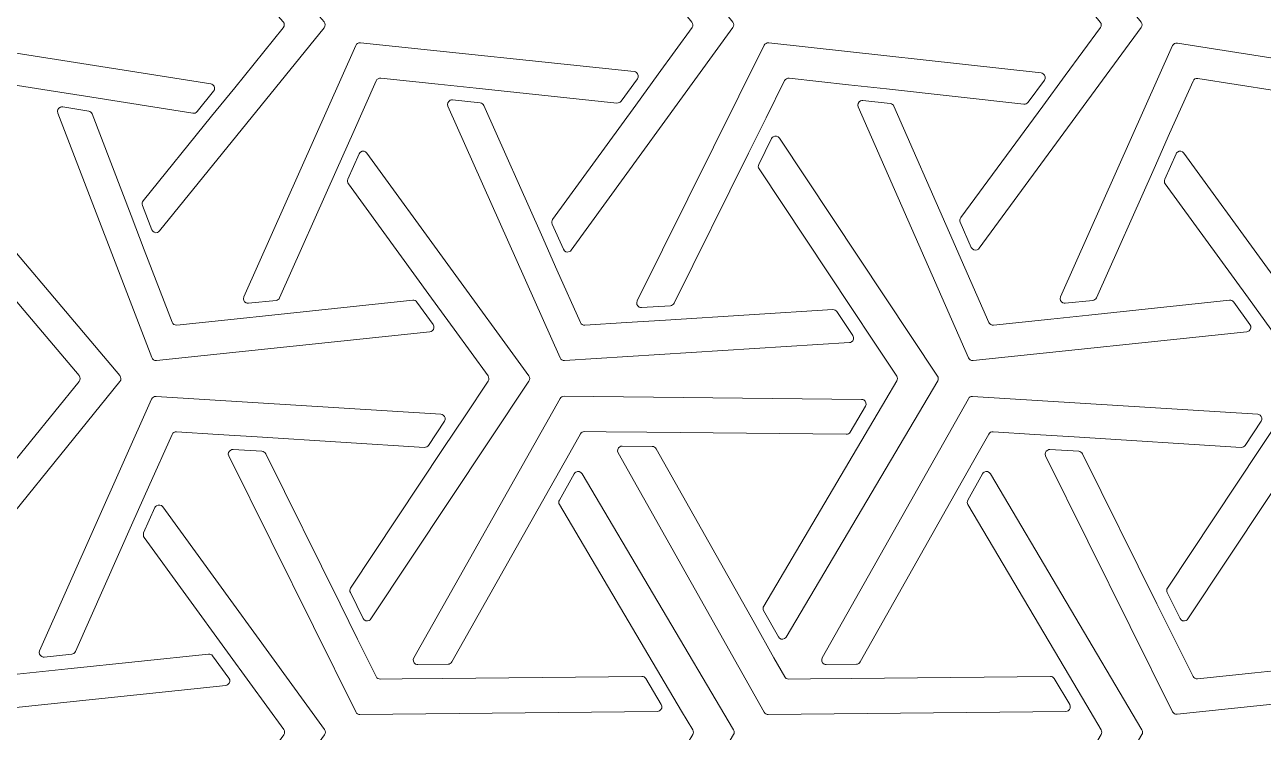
# Model space of a CAD drawing. Header units: millimetres. Extents: x 0.8 to 39, y 0.8 to 33.9.
# Drawn here: x 11.34 to 25.85, y 17.33 to 25.62 of the extents above; entities that cross this region are included whole.
import ezdxf

# ---------------------------------------------------------------- set-up
doc = ezdxf.new("R2010")
doc.units = ezdxf.units.MM
doc.header["$MEASUREMENT"] = 0
doc.layers.add('Layer 1', color=7, linetype='Continuous', lineweight=0)

# ---------------------------------------------------------------- blocks, each defined once
blk = doc.blocks.new('Block_0')
at = {"layer": 'Layer 1', "color": 1, "lineweight": 0, "true_color": 0xff0000}
for points, knots in [([(5.548, 9.05), (5.548, 9.05), (7.94, 4.907), (7.94, 4.907), (7.94, 4.907), (10.331, 0.765), (10.331, 0.765), (10.331, 0.765), (15.114, 0.765), (15.114, 0.765), (15.114, 0.765), (19.897, 0.765), (19.897, 0.765), (19.897, 0.765), (24.68, 0.765), (24.68, 0.765), (24.68, 0.765), (29.463, 0.765), (29.463, 0.765), (29.463, 0.765), (31.855, 4.907), (31.855, 4.907), (31.855, 4.907), (34.246, 9.05), (34.246, 9.05), (34.246, 9.05), (36.638, 13.192), (36.638, 13.192), (36.638, 13.192), (39.029, 17.334), (39.029, 17.334), (39.029, 17.334), (36.638, 21.476), (36.638, 21.476), (36.638, 21.476), (34.246, 25.619), (34.246, 25.619), (34.246, 25.619), (31.855, 29.761), (31.855, 29.761), (31.855, 29.761), (29.463, 33.903), (29.463, 33.903), (29.463, 33.903), (24.68, 33.903), (24.68, 33.903), (24.68, 33.903), (19.897, 33.903), (19.897, 33.903), (19.897, 33.903), (15.114, 33.903), (15.114, 33.903), (15.114, 33.903), (10.331, 33.903), (10.331, 33.903), (10.331, 33.903), (7.94, 29.761), (7.94, 29.761), (7.94, 29.761), (5.548, 25.619), (5.548, 25.619), (5.548, 25.619), (3.157, 21.476), (3.157, 21.476), (3.157, 21.476), (0.765, 17.334), (0.765, 17.334), (0.765, 17.334), (3.157, 13.192), (3.157, 13.192), (3.157, 13.192), (5.548, 9.05), (5.548, 9.05)], [0, 0, 0, 0, 1, 1, 1, 2, 2, 2, 3, 3, 3, 4, 4, 4, 5, 5, 5, 6, 6, 6, 7, 7, 7, 8, 8, 8, 9, 9, 9, 10, 10, 10, 11, 11, 11, 12, 12, 12, 13, 13, 13, 14, 14, 14, 15, 15, 15, 16, 16, 16, 17, 17, 17, 18, 18, 18, 19, 19, 19, 20, 20, 20, 21, 21, 21, 22, 22, 22, 23, 23, 23, 24, 24, 24, 24]), ([(19.633, 25.65), (19.633, 25.65), (17.703, 28.034), (17.703, 28.034), (17.684, 28.056), (17.651, 28.06), (17.628, 28.041), (17.621, 28.035), (17.615, 28.028), (17.612, 28.019), (17.612, 28.019), (17.502, 27.733), (17.502, 27.733), (17.495, 27.715), (17.498, 27.695), (17.51, 27.68), (17.51, 27.68), (18.313, 26.69), (18.313, 26.69), (18.313, 26.69), (18.313, 26.69), (18.313, 26.69), (18.313, 26.69), (18.583, 26.356), (18.583, 26.356), (18.583, 26.356), (18.583, 26.356), (18.583, 26.356), (18.583, 26.356), (19.154, 25.65), (19.154, 25.65), (19.169, 25.631), (19.17, 25.605), (19.156, 25.586), (19.156, 25.586), (18.76, 25.041), (18.76, 25.041), (18.76, 25.041), (18.76, 25.041), (18.76, 25.041), (18.76, 25.041), (18.497, 24.679), (18.497, 24.679), (18.497, 24.679), (18.497, 24.679), (18.497, 24.679), (18.497, 24.679), (17.523, 23.338), (17.523, 23.338), (17.512, 23.322), (17.51, 23.302), (17.517, 23.285), (17.517, 23.285), (17.649, 22.989), (17.649, 22.989), (17.661, 22.962), (17.692, 22.95), (17.719, 22.962), (17.728, 22.965), (17.735, 22.971), (17.74, 22.979), (17.74, 22.979), (19.634, 25.586), (19.634, 25.586), (19.648, 25.605), (19.648, 25.631), (19.633, 25.65)], [0, 0, 0, 0, 1, 1, 1, 2, 2, 2, 3, 3, 3, 4, 4, 4, 5, 5, 5, 6, 6, 6, 7, 7, 7, 8, 8, 8, 9, 9, 9, 10, 10, 10, 11, 11, 11, 12, 12, 12, 13, 13, 13, 14, 14, 14, 15, 15, 15, 16, 16, 16, 17, 17, 17, 18, 18, 18, 19, 19, 19, 20, 20, 20, 21, 21, 21, 22, 22, 22, 22]), ([(24.415, 25.65), (24.415, 25.65), (22.486, 28.034), (22.486, 28.034), (22.467, 28.056), (22.434, 28.06), (22.411, 28.041), (22.404, 28.035), (22.398, 28.028), (22.395, 28.019), (22.395, 28.019), (22.285, 27.733), (22.285, 27.733), (22.278, 27.715), (22.281, 27.695), (22.293, 27.68), (22.293, 27.68), (23.096, 26.69), (23.096, 26.69), (23.096, 26.69), (23.096, 26.69), (23.096, 26.69), (23.096, 26.69), (23.366, 26.356), (23.366, 26.356), (23.366, 26.356), (23.366, 26.356), (23.366, 26.356), (23.366, 26.356), (23.937, 25.65), (23.937, 25.65), (23.952, 25.632), (23.953, 25.605), (23.939, 25.586), (23.939, 25.586), (23.526, 25.024), (23.526, 25.024), (23.526, 25.024), (23.526, 25.024), (23.526, 25.024), (23.526, 25.024), (23.263, 24.665), (23.263, 24.665), (23.263, 24.665), (23.263, 24.665), (23.263, 24.665), (23.263, 24.665), (22.303, 23.36), (22.303, 23.36), (22.292, 23.344), (22.29, 23.324), (22.298, 23.307), (22.298, 23.307), (22.427, 23.011), (22.427, 23.011), (22.439, 22.984), (22.47, 22.972), (22.497, 22.984), (22.506, 22.988), (22.513, 22.994), (22.519, 23.001), (22.519, 23.001), (24.417, 25.586), (24.417, 25.586), (24.431, 25.605), (24.431, 25.632), (24.415, 25.65)], [0, 0, 0, 0, 1, 1, 1, 2, 2, 2, 3, 3, 3, 4, 4, 4, 5, 5, 5, 6, 6, 6, 7, 7, 7, 8, 8, 8, 9, 9, 9, 10, 10, 10, 11, 11, 11, 12, 12, 12, 13, 13, 13, 14, 14, 14, 15, 15, 15, 16, 16, 16, 17, 17, 17, 18, 18, 18, 19, 19, 19, 20, 20, 20, 21, 21, 21, 22, 22, 22, 22]), ([(14.846, 25.652), (14.846, 25.652), (12.907, 27.874), (12.907, 27.874), (12.888, 27.896), (12.855, 27.899), (12.833, 27.879), (12.826, 27.873), (12.82, 27.865), (12.817, 27.857), (12.817, 27.857), (12.722, 27.578), (12.722, 27.578), (12.716, 27.561), (12.72, 27.541), (12.732, 27.527), (12.732, 27.527), (13.392, 26.77), (13.392, 26.77), (13.392, 26.77), (13.666, 26.456), (13.666, 26.456), (13.666, 26.456), (13.666, 26.456), (13.666, 26.456), (13.666, 26.456), (14.368, 25.652), (14.368, 25.652), (14.385, 25.633), (14.385, 25.604), (14.369, 25.584), (14.369, 25.584), (13.8, 24.881), (13.8, 24.881), (13.8, 24.881), (13.53, 24.547), (13.53, 24.547), (13.53, 24.547), (12.727, 23.557), (12.727, 23.557), (12.715, 23.542), (12.712, 23.522), (12.719, 23.504), (12.719, 23.504), (12.829, 23.218), (12.829, 23.218), (12.839, 23.191), (12.87, 23.177), (12.897, 23.187), (12.906, 23.191), (12.914, 23.196), (12.92, 23.204), (12.92, 23.204), (14.847, 25.584), (14.847, 25.584), (14.863, 25.604), (14.863, 25.633), (14.846, 25.652)], [0, 0, 0, 0, 1, 1, 1, 2, 2, 2, 3, 3, 3, 4, 4, 4, 5, 5, 5, 6, 6, 6, 7, 7, 7, 8, 8, 8, 9, 9, 9, 10, 10, 10, 11, 11, 11, 12, 12, 12, 13, 13, 13, 14, 14, 14, 15, 15, 15, 16, 16, 16, 17, 17, 17, 18, 18, 18, 19, 19, 19, 19]), ([(10.436, 25.37), (10.436, 25.37), (9.42, 22.548), (9.42, 22.548), (9.41, 22.521), (9.424, 22.491), (9.452, 22.481), (9.461, 22.478), (9.47, 22.477), (9.479, 22.478), (9.479, 22.478), (9.774, 22.531), (9.774, 22.531), (9.793, 22.535), (9.808, 22.548), (9.815, 22.566), (9.815, 22.566), (10.194, 23.62), (10.194, 23.62), (10.194, 23.62), (10.337, 24.017), (10.337, 24.017), (10.337, 24.017), (10.337, 24.017), (10.337, 24.017), (10.337, 24.017), (10.675, 24.956), (10.675, 24.956), (10.684, 24.98), (10.708, 24.994), (10.733, 24.99), (10.733, 24.99), (11.627, 24.849), (11.627, 24.849), (11.627, 24.849), (11.627, 24.849), (11.627, 24.849), (11.627, 24.849), (12.051, 24.782), (12.051, 24.782), (12.051, 24.782), (12.051, 24.782), (12.051, 24.782), (12.051, 24.782), (13.31, 24.582), (13.31, 24.582), (13.329, 24.579), (13.348, 24.586), (13.36, 24.601), (13.36, 24.601), (13.553, 24.84), (13.553, 24.84), (13.571, 24.862), (13.568, 24.896), (13.545, 24.914), (13.538, 24.92), (13.529, 24.924), (13.52, 24.925), (13.52, 24.925), (10.494, 25.405), (10.494, 25.405), (10.469, 25.409), (10.445, 25.394), (10.436, 25.37)], [0, 0, 0, 0, 1, 1, 1, 2, 2, 2, 3, 3, 3, 4, 4, 4, 5, 5, 5, 6, 6, 6, 7, 7, 7, 8, 8, 8, 9, 9, 9, 10, 10, 10, 11, 11, 11, 12, 12, 12, 13, 13, 13, 14, 14, 14, 15, 15, 15, 16, 16, 16, 17, 17, 17, 18, 18, 18, 19, 19, 19, 20, 20, 20, 21, 21, 21, 21]), ([(15.218, 25.376), (15.218, 25.376), (13.907, 22.431), (13.907, 22.431), (13.895, 22.404), (13.907, 22.373), (13.934, 22.361), (13.942, 22.357), (13.951, 22.356), (13.961, 22.357), (13.961, 22.357), (14.284, 22.391), (14.284, 22.391), (14.302, 22.393), (14.319, 22.404), (14.326, 22.422), (14.326, 22.422), (15.001, 23.937), (15.001, 23.937), (15.001, 23.937), (15.001, 23.937), (15.001, 23.937), (15.001, 23.937), (15.183, 24.345), (15.183, 24.345), (15.183, 24.345), (15.183, 24.345), (15.183, 24.345), (15.183, 24.345), (15.457, 24.962), (15.457, 24.962), (15.467, 24.983), (15.488, 24.996), (15.511, 24.993), (15.511, 24.993), (16.183, 24.923), (16.183, 24.923), (16.183, 24.923), (16.183, 24.923), (16.183, 24.923), (16.183, 24.923), (16.628, 24.876), (16.628, 24.876), (16.628, 24.876), (16.628, 24.876), (16.628, 24.876), (16.628, 24.876), (18.277, 24.702), (18.277, 24.702), (18.296, 24.7), (18.314, 24.709), (18.325, 24.724), (18.325, 24.724), (18.516, 24.987), (18.516, 24.987), (18.533, 25.01), (18.528, 25.043), (18.504, 25.061), (18.497, 25.066), (18.488, 25.069), (18.479, 25.07), (18.479, 25.07), (15.272, 25.407), (15.272, 25.407), (15.249, 25.41), (15.228, 25.397), (15.218, 25.376)], [0, 0, 0, 0, 1, 1, 1, 2, 2, 2, 3, 3, 3, 4, 4, 4, 5, 5, 5, 6, 6, 6, 7, 7, 7, 8, 8, 8, 9, 9, 9, 10, 10, 10, 11, 11, 11, 12, 12, 12, 13, 13, 13, 14, 14, 14, 15, 15, 15, 16, 16, 16, 17, 17, 17, 18, 18, 18, 19, 19, 19, 20, 20, 20, 21, 21, 21, 22, 22, 22, 22]), ([(20, 25.378), (20, 25.378), (18.514, 22.384), (18.514, 22.384), (18.501, 22.358), (18.512, 22.326), (18.538, 22.313), (18.546, 22.309), (18.556, 22.307), (18.565, 22.308), (18.565, 22.308), (18.902, 22.329), (18.902, 22.329), (18.921, 22.33), (18.938, 22.341), (18.946, 22.358), (18.946, 22.358), (19.818, 24.115), (19.818, 24.115), (19.818, 24.115), (19.818, 24.115), (19.818, 24.115), (19.818, 24.115), (20.023, 24.527), (20.023, 24.527), (20.023, 24.527), (20.023, 24.527), (20.023, 24.527), (20.023, 24.527), (20.24, 24.964), (20.24, 24.964), (20.249, 24.984), (20.271, 24.996), (20.293, 24.993), (20.293, 24.993), (20.989, 24.916), (20.989, 24.916), (20.989, 24.916), (20.989, 24.916), (20.989, 24.916), (20.989, 24.916), (21.432, 24.867), (21.432, 24.867), (21.432, 24.867), (21.432, 24.867), (21.432, 24.867), (21.432, 24.867), (23.042, 24.69), (23.042, 24.69), (23.061, 24.688), (23.079, 24.696), (23.091, 24.711), (23.091, 24.711), (23.282, 24.971), (23.282, 24.971), (23.299, 24.995), (23.294, 25.028), (23.27, 25.045), (23.263, 25.051), (23.254, 25.054), (23.245, 25.055), (23.245, 25.055), (20.054, 25.407), (20.054, 25.407), (20.032, 25.41), (20.01, 25.398), (20, 25.378)], [0, 0, 0, 0, 1, 1, 1, 2, 2, 2, 3, 3, 3, 4, 4, 4, 5, 5, 5, 6, 6, 6, 7, 7, 7, 8, 8, 8, 9, 9, 9, 10, 10, 10, 11, 11, 11, 12, 12, 12, 13, 13, 13, 14, 14, 14, 15, 15, 15, 16, 16, 16, 17, 17, 17, 18, 18, 18, 19, 19, 19, 20, 20, 20, 21, 21, 21, 22, 22, 22, 22]), ([(24.783, 25.374), (24.783, 25.374), (23.473, 22.431), (23.473, 22.431), (23.461, 22.404), (23.473, 22.373), (23.5, 22.361), (23.508, 22.357), (23.517, 22.356), (23.527, 22.357), (23.527, 22.357), (23.85, 22.391), (23.85, 22.391), (23.868, 22.393), (23.885, 22.404), (23.892, 22.422), (23.892, 22.422), (24.567, 23.937), (24.567, 23.937), (24.567, 23.937), (24.567, 23.937), (24.567, 23.937), (24.567, 23.937), (24.749, 24.345), (24.749, 24.345), (24.749, 24.345), (24.749, 24.345), (24.749, 24.345), (24.749, 24.345), (25.023, 24.96), (25.023, 24.96), (25.032, 24.982), (25.055, 24.995), (25.079, 24.991), (25.079, 24.991), (25.976, 24.849), (25.976, 24.849), (25.976, 24.849), (25.976, 24.849), (25.976, 24.849), (25.976, 24.849), (26.4, 24.782), (26.4, 24.782), (26.4, 24.782), (26.4, 24.782), (26.4, 24.782), (26.4, 24.782), (27.659, 24.582), (27.659, 24.582), (27.678, 24.579), (27.697, 24.586), (27.709, 24.601), (27.709, 24.601), (27.902, 24.84), (27.902, 24.84), (27.92, 24.862), (27.917, 24.896), (27.894, 24.914), (27.887, 24.92), (27.878, 24.924), (27.869, 24.925), (27.869, 24.925), (24.84, 25.405), (24.84, 25.405), (24.816, 25.409), (24.793, 25.396), (24.783, 25.374)], [0, 0, 0, 0, 1, 1, 1, 2, 2, 2, 3, 3, 3, 4, 4, 4, 5, 5, 5, 6, 6, 6, 7, 7, 7, 8, 8, 8, 9, 9, 9, 10, 10, 10, 11, 11, 11, 12, 12, 12, 13, 13, 13, 14, 14, 14, 15, 15, 15, 16, 16, 16, 17, 17, 17, 18, 18, 18, 19, 19, 19, 20, 20, 20, 21, 21, 21, 22, 22, 22, 22]), ([(12.828, 21.721), (12.828, 21.721), (11.729, 24.585), (11.729, 24.585), (11.718, 24.612), (11.732, 24.642), (11.759, 24.653), (11.768, 24.656), (11.777, 24.657), (11.786, 24.656), (11.786, 24.656), (12.09, 24.608), (12.09, 24.608), (12.108, 24.605), (12.124, 24.592), (12.131, 24.574), (12.131, 24.574), (12.588, 23.384), (12.588, 23.384), (12.588, 23.384), (12.588, 23.384), (12.588, 23.384), (12.588, 23.384), (12.741, 22.984), (12.741, 22.984), (12.741, 22.984), (12.741, 22.984), (12.741, 22.984), (12.741, 22.984), (13.067, 22.136), (13.067, 22.136), (13.076, 22.113), (13.098, 22.099), (13.122, 22.102), (13.122, 22.102), (13.792, 22.172), (13.792, 22.172), (13.792, 22.172), (13.792, 22.172), (13.792, 22.172), (13.792, 22.172), (14.236, 22.219), (14.236, 22.219), (14.236, 22.219), (14.236, 22.219), (14.236, 22.219), (14.236, 22.219), (15.885, 22.392), (15.885, 22.392), (15.904, 22.394), (15.923, 22.386), (15.934, 22.371), (15.934, 22.371), (16.124, 22.108), (16.124, 22.108), (16.142, 22.085), (16.136, 22.051), (16.113, 22.034), (16.105, 22.029), (16.096, 22.025), (16.087, 22.024), (16.087, 22.024), (12.883, 21.688), (12.883, 21.688), (12.859, 21.685), (12.836, 21.699), (12.828, 21.721)], [0, 0, 0, 0, 1, 1, 1, 2, 2, 2, 3, 3, 3, 4, 4, 4, 5, 5, 5, 6, 6, 6, 7, 7, 7, 8, 8, 8, 9, 9, 9, 10, 10, 10, 11, 11, 11, 12, 12, 12, 13, 13, 13, 14, 14, 14, 15, 15, 15, 16, 16, 16, 17, 17, 17, 18, 18, 18, 19, 19, 19, 20, 20, 20, 21, 21, 21, 22, 22, 22, 22]), ([(17.61, 21.717), (17.61, 21.717), (16.298, 24.664), (16.298, 24.664), (16.286, 24.691), (16.298, 24.722), (16.325, 24.734), (16.334, 24.738), (16.343, 24.739), (16.352, 24.738), (16.352, 24.738), (16.675, 24.704), (16.675, 24.704), (16.694, 24.702), (16.71, 24.69), (16.718, 24.673), (16.718, 24.673), (17.392, 23.158), (17.392, 23.158), (17.392, 23.158), (17.392, 23.158), (17.392, 23.158), (17.392, 23.158), (17.574, 22.75), (17.574, 22.75), (17.574, 22.75), (17.574, 22.75), (17.574, 22.75), (17.574, 22.75), (17.85, 22.131), (17.85, 22.131), (17.859, 22.111), (17.879, 22.099), (17.901, 22.1), (17.901, 22.1), (18.388, 22.131), (18.388, 22.131), (18.388, 22.131), (18.388, 22.131), (18.388, 22.131), (18.388, 22.131), (18.847, 22.159), (18.847, 22.159), (18.847, 22.159), (20.805, 22.283), (20.805, 22.283), (20.824, 22.284), (20.842, 22.275), (20.852, 22.259), (20.852, 22.259), (21.039, 21.978), (21.039, 21.978), (21.055, 21.953), (21.049, 21.921), (21.024, 21.904), (21.017, 21.899), (21.008, 21.896), (20.999, 21.896), (20.999, 21.896), (17.662, 21.686), (17.662, 21.686), (17.64, 21.684), (17.619, 21.697), (17.61, 21.717)], [0, 0, 0, 0, 1, 1, 1, 2, 2, 2, 3, 3, 3, 4, 4, 4, 5, 5, 5, 6, 6, 6, 7, 7, 7, 8, 8, 8, 9, 9, 9, 10, 10, 10, 11, 11, 11, 12, 12, 12, 13, 13, 13, 14, 14, 14, 15, 15, 15, 16, 16, 16, 17, 17, 17, 18, 18, 18, 19, 19, 19, 20, 20, 20, 21, 21, 21, 21]), ([(22.393, 21.719), (22.393, 21.719), (21.103, 24.657), (21.103, 24.657), (21.091, 24.684), (21.103, 24.715), (21.13, 24.727), (21.139, 24.731), (21.148, 24.732), (21.157, 24.731), (21.157, 24.731), (21.478, 24.696), (21.478, 24.696), (21.497, 24.693), (21.513, 24.682), (21.521, 24.664), (21.521, 24.664), (22.172, 23.181), (22.172, 23.181), (22.172, 23.181), (22.172, 23.181), (22.172, 23.181), (22.172, 23.181), (22.351, 22.773), (22.351, 22.773), (22.351, 22.773), (22.351, 22.773), (22.351, 22.773), (22.351, 22.773), (22.632, 22.133), (22.632, 22.133), (22.641, 22.112), (22.663, 22.099), (22.686, 22.102), (22.686, 22.102), (23.358, 22.172), (23.358, 22.172), (23.358, 22.172), (23.358, 22.172), (23.358, 22.172), (23.358, 22.172), (23.802, 22.219), (23.802, 22.219), (23.802, 22.219), (23.802, 22.219), (23.802, 22.219), (23.802, 22.219), (25.451, 22.392), (25.451, 22.392), (25.47, 22.394), (25.489, 22.386), (25.5, 22.371), (25.5, 22.371), (25.69, 22.108), (25.69, 22.108), (25.708, 22.085), (25.702, 22.051), (25.679, 22.034), (25.671, 22.029), (25.662, 22.025), (25.653, 22.024), (25.653, 22.024), (22.447, 21.687), (22.447, 21.687), (22.424, 21.685), (22.402, 21.698), (22.393, 21.719)], [0, 0, 0, 0, 1, 1, 1, 2, 2, 2, 3, 3, 3, 4, 4, 4, 5, 5, 5, 6, 6, 6, 7, 7, 7, 8, 8, 8, 9, 9, 9, 10, 10, 10, 11, 11, 11, 12, 12, 12, 13, 13, 13, 14, 14, 14, 15, 15, 15, 16, 16, 16, 17, 17, 17, 18, 18, 18, 19, 19, 19, 20, 20, 20, 21, 21, 21, 22, 22, 22, 22]), ([(22.031, 21.504), (22.031, 21.504), (20.179, 24.291), (20.179, 24.291), (20.163, 24.316), (20.13, 24.322), (20.106, 24.306), (20.098, 24.301), (20.092, 24.294), (20.088, 24.286), (20.088, 24.286), (19.938, 23.983), (19.938, 23.983), (19.929, 23.966), (19.93, 23.946), (19.941, 23.93), (19.941, 23.93), (21.026, 22.297), (21.026, 22.297), (21.026, 22.297), (21.026, 22.297), (21.026, 22.297), (21.026, 22.297), (21.281, 21.913), (21.281, 21.913), (21.281, 21.913), (21.281, 21.913), (21.281, 21.913), (21.281, 21.913), (21.553, 21.504), (21.553, 21.504), (21.564, 21.487), (21.565, 21.465), (21.554, 21.448), (21.554, 21.448), (21.425, 21.229), (21.425, 21.229), (21.425, 21.229), (21.425, 21.229), (21.425, 21.229), (21.425, 21.229), (21.183, 20.82), (21.183, 20.82), (21.183, 20.82), (21.183, 20.82), (21.183, 20.82), (21.183, 20.82), (19.995, 18.81), (19.995, 18.81), (19.985, 18.794), (19.985, 18.774), (19.994, 18.758), (19.994, 18.758), (20.168, 18.45), (20.168, 18.45), (20.182, 18.424), (20.214, 18.415), (20.24, 18.43), (20.248, 18.434), (20.255, 18.441), (20.259, 18.449), (20.259, 18.449), (22.033, 21.448), (22.033, 21.448), (22.043, 21.465), (22.043, 21.487), (22.031, 21.504)], [0, 0, 0, 0, 1, 1, 1, 2, 2, 2, 3, 3, 3, 4, 4, 4, 5, 5, 5, 6, 6, 6, 7, 7, 7, 8, 8, 8, 9, 9, 9, 10, 10, 10, 11, 11, 11, 12, 12, 12, 13, 13, 13, 14, 14, 14, 15, 15, 15, 16, 16, 16, 17, 17, 17, 18, 18, 18, 19, 19, 19, 20, 20, 20, 21, 21, 21, 22, 22, 22, 22]), ([(17.245, 21.506), (17.245, 21.506), (15.349, 24.116), (15.349, 24.116), (15.332, 24.14), (15.299, 24.145), (15.275, 24.128), (15.267, 24.122), (15.262, 24.115), (15.258, 24.106), (15.258, 24.106), (15.126, 23.81), (15.126, 23.81), (15.118, 23.792), (15.12, 23.772), (15.131, 23.757), (15.131, 23.757), (16.106, 22.416), (16.106, 22.416), (16.106, 22.416), (16.106, 22.416), (16.106, 22.416), (16.106, 22.416), (16.369, 22.054), (16.369, 22.054), (16.369, 22.054), (16.369, 22.054), (16.369, 22.054), (16.369, 22.054), (16.767, 21.506), (16.767, 21.506), (16.78, 21.488), (16.78, 21.464), (16.768, 21.446), (16.768, 21.446), (16.498, 21.039), (16.498, 21.039), (16.498, 21.039), (16.498, 21.039), (16.498, 21.039), (16.498, 21.039), (16.243, 20.656), (16.243, 20.656), (16.243, 20.656), (16.243, 20.656), (16.243, 20.656), (16.243, 20.656), (15.158, 19.022), (15.158, 19.022), (15.147, 19.007), (15.146, 18.986), (15.155, 18.969), (15.155, 18.969), (15.305, 18.667), (15.305, 18.667), (15.318, 18.641), (15.35, 18.63), (15.376, 18.643), (15.384, 18.647), (15.391, 18.653), (15.396, 18.661), (15.396, 18.661), (17.246, 21.446), (17.246, 21.446), (17.259, 21.464), (17.258, 21.488), (17.245, 21.506)], [0, 0, 0, 0, 1, 1, 1, 2, 2, 2, 3, 3, 3, 4, 4, 4, 5, 5, 5, 6, 6, 6, 7, 7, 7, 8, 8, 8, 9, 9, 9, 10, 10, 10, 11, 11, 11, 12, 12, 12, 13, 13, 13, 14, 14, 14, 15, 15, 15, 16, 16, 16, 17, 17, 17, 18, 18, 18, 19, 19, 19, 20, 20, 20, 21, 21, 21, 22, 22, 22, 22]), ([(26.811, 21.506), (26.811, 21.506), (24.915, 24.116), (24.915, 24.116), (24.898, 24.14), (24.865, 24.145), (24.841, 24.128), (24.833, 24.122), (24.828, 24.115), (24.824, 24.106), (24.824, 24.106), (24.692, 23.81), (24.692, 23.81), (24.684, 23.792), (24.686, 23.772), (24.697, 23.757), (24.697, 23.757), (25.672, 22.416), (25.672, 22.416), (25.672, 22.416), (25.672, 22.416), (25.672, 22.416), (25.672, 22.416), (25.935, 22.054), (25.935, 22.054), (25.935, 22.054), (25.935, 22.054), (25.935, 22.054), (25.935, 22.054), (26.333, 21.506), (26.333, 21.506), (26.346, 21.488), (26.346, 21.464), (26.334, 21.446), (26.334, 21.446), (26.064, 21.039), (26.064, 21.039), (26.064, 21.039), (26.064, 21.039), (26.064, 21.039), (26.064, 21.039), (25.809, 20.656), (25.809, 20.656), (25.809, 20.656), (25.809, 20.656), (25.809, 20.656), (25.809, 20.656), (24.724, 19.022), (24.724, 19.022), (24.713, 19.007), (24.712, 18.986), (24.721, 18.969), (24.721, 18.969), (24.871, 18.667), (24.871, 18.667), (24.884, 18.641), (24.916, 18.63), (24.942, 18.643), (24.95, 18.647), (24.957, 18.653), (24.962, 18.661), (24.962, 18.661), (26.812, 21.446), (26.812, 21.446), (26.825, 21.464), (26.824, 21.488), (26.811, 21.506)], [0, 0, 0, 0, 1, 1, 1, 2, 2, 2, 3, 3, 3, 4, 4, 4, 5, 5, 5, 6, 6, 6, 7, 7, 7, 8, 8, 8, 9, 9, 9, 10, 10, 10, 11, 11, 11, 12, 12, 12, 13, 13, 13, 14, 14, 14, 15, 15, 15, 16, 16, 16, 17, 17, 17, 18, 18, 18, 19, 19, 19, 20, 20, 20, 21, 21, 21, 22, 22, 22, 22]), ([(12.455, 21.51), (12.455, 21.51), (10.52, 23.8), (10.52, 23.8), (10.501, 23.823), (10.467, 23.826), (10.445, 23.807), (10.438, 23.801), (10.433, 23.793), (10.429, 23.784), (10.429, 23.784), (10.328, 23.502), (10.328, 23.502), (10.322, 23.484), (10.325, 23.465), (10.337, 23.45), (10.337, 23.45), (11.06, 22.595), (11.06, 22.595), (11.06, 22.595), (11.06, 22.595), (11.06, 22.595), (11.06, 22.595), (11.333, 22.272), (11.333, 22.272), (11.333, 22.272), (11.333, 22.272), (11.333, 22.272), (11.333, 22.272), (11.977, 21.51), (11.977, 21.51), (11.993, 21.49), (11.994, 21.462), (11.978, 21.442), (11.978, 21.442), (11.408, 20.739), (11.408, 20.739), (11.408, 20.739), (11.138, 20.405), (11.138, 20.405), (11.138, 20.405), (10.336, 19.415), (10.336, 19.415), (10.324, 19.4), (10.321, 19.38), (10.327, 19.362), (10.327, 19.362), (10.438, 19.076), (10.438, 19.076), (10.448, 19.048), (10.479, 19.035), (10.506, 19.045), (10.515, 19.049), (10.522, 19.054), (10.528, 19.061), (10.528, 19.061), (12.456, 21.442), (12.456, 21.442), (12.472, 21.462), (12.472, 21.49), (12.455, 21.51)], [0, 0, 0, 0, 1, 1, 1, 2, 2, 2, 3, 3, 3, 4, 4, 4, 5, 5, 5, 6, 6, 6, 7, 7, 7, 8, 8, 8, 9, 9, 9, 10, 10, 10, 11, 11, 11, 12, 12, 12, 13, 13, 13, 14, 14, 14, 15, 15, 15, 16, 16, 16, 17, 17, 17, 18, 18, 18, 19, 19, 19, 20, 20, 20, 20]), ([(12.827, 21.236), (12.827, 21.236), (11.515, 18.289), (11.515, 18.289), (11.503, 18.262), (11.515, 18.231), (11.542, 18.219), (11.551, 18.215), (11.56, 18.213), (11.569, 18.214), (11.569, 18.214), (11.892, 18.248), (11.892, 18.248), (11.911, 18.25), (11.927, 18.262), (11.935, 18.279), (11.935, 18.279), (12.609, 19.794), (12.609, 19.794), (12.609, 19.794), (12.609, 19.794), (12.609, 19.794), (12.609, 19.794), (12.791, 20.203), (12.791, 20.203), (12.791, 20.203), (12.791, 20.203), (12.791, 20.203), (12.791, 20.203), (13.067, 20.821), (13.067, 20.821), (13.076, 20.842), (13.096, 20.854), (13.118, 20.853), (13.118, 20.853), (13.605, 20.822), (13.605, 20.822), (13.605, 20.822), (13.605, 20.822), (13.605, 20.822), (13.605, 20.822), (14.064, 20.793), (14.064, 20.793), (14.064, 20.793), (16.022, 20.67), (16.022, 20.67), (16.041, 20.669), (16.059, 20.678), (16.069, 20.693), (16.069, 20.693), (16.256, 20.975), (16.256, 20.975), (16.272, 20.999), (16.266, 21.032), (16.241, 21.048), (16.234, 21.053), (16.225, 21.056), (16.216, 21.057), (16.216, 21.057), (12.879, 21.267), (12.879, 21.267), (12.857, 21.268), (12.836, 21.256), (12.827, 21.236)], [0, 0, 0, 0, 1, 1, 1, 2, 2, 2, 3, 3, 3, 4, 4, 4, 5, 5, 5, 6, 6, 6, 7, 7, 7, 8, 8, 8, 9, 9, 9, 10, 10, 10, 11, 11, 11, 12, 12, 12, 13, 13, 13, 14, 14, 14, 15, 15, 15, 16, 16, 16, 17, 17, 17, 18, 18, 18, 19, 19, 19, 20, 20, 20, 21, 21, 21, 21]), ([(17.61, 21.242), (17.61, 21.242), (15.899, 18.205), (15.899, 18.205), (15.884, 18.18), (15.893, 18.147), (15.919, 18.133), (15.927, 18.128), (15.936, 18.126), (15.945, 18.126), (15.945, 18.126), (16.299, 18.13), (16.299, 18.13), (16.318, 18.13), (16.335, 18.14), (16.344, 18.157), (16.344, 18.157), (17.49, 20.191), (17.49, 20.191), (17.49, 20.191), (17.724, 20.605), (17.724, 20.605), (17.724, 20.605), (17.849, 20.828), (17.849, 20.828), (17.859, 20.845), (17.877, 20.855), (17.896, 20.855), (17.896, 20.855), (18.151, 20.852), (18.151, 20.852), (18.151, 20.852), (18.151, 20.852), (18.151, 20.852), (18.151, 20.852), (18.627, 20.847), (18.627, 20.847), (18.627, 20.847), (18.627, 20.847), (18.627, 20.847), (18.627, 20.847), (20.961, 20.823), (20.961, 20.823), (20.98, 20.822), (20.998, 20.832), (21.008, 20.849), (21.008, 20.849), (21.187, 21.153), (21.187, 21.153), (21.202, 21.178), (21.194, 21.21), (21.169, 21.225), (21.161, 21.23), (21.152, 21.232), (21.142, 21.232), (21.142, 21.232), (17.657, 21.269), (17.657, 21.269), (17.637, 21.269), (17.619, 21.259), (17.61, 21.242)], [0, 0, 0, 0, 1, 1, 1, 2, 2, 2, 3, 3, 3, 4, 4, 4, 5, 5, 5, 6, 6, 6, 7, 7, 7, 8, 8, 8, 9, 9, 9, 10, 10, 10, 11, 11, 11, 12, 12, 12, 13, 13, 13, 14, 14, 14, 15, 15, 15, 16, 16, 16, 17, 17, 17, 18, 18, 18, 19, 19, 19, 20, 20, 20, 20]), ([(22.392, 21.24), (22.392, 21.24), (20.682, 18.205), (20.682, 18.205), (20.667, 18.18), (20.676, 18.147), (20.702, 18.133), (20.71, 18.128), (20.719, 18.126), (20.728, 18.126), (20.728, 18.126), (21.082, 18.13), (21.082, 18.13), (21.101, 18.13), (21.118, 18.14), (21.127, 18.157), (21.127, 18.157), (22.273, 20.191), (22.273, 20.191), (22.273, 20.191), (22.507, 20.605), (22.507, 20.605), (22.507, 20.605), (22.631, 20.826), (22.631, 20.826), (22.641, 20.844), (22.66, 20.854), (22.681, 20.853), (22.681, 20.853), (23.171, 20.822), (23.171, 20.822), (23.171, 20.822), (23.171, 20.822), (23.171, 20.822), (23.171, 20.822), (23.63, 20.793), (23.63, 20.793), (23.63, 20.793), (25.588, 20.67), (25.588, 20.67), (25.607, 20.669), (25.625, 20.678), (25.635, 20.693), (25.635, 20.693), (25.822, 20.975), (25.822, 20.975), (25.838, 20.999), (25.832, 21.032), (25.808, 21.048), (25.8, 21.053), (25.791, 21.056), (25.782, 21.057), (25.782, 21.057), (22.442, 21.267), (22.442, 21.267), (22.421, 21.268), (22.402, 21.258), (22.392, 21.24)], [0, 0, 0, 0, 1, 1, 1, 2, 2, 2, 3, 3, 3, 4, 4, 4, 5, 5, 5, 6, 6, 6, 7, 7, 7, 8, 8, 8, 9, 9, 9, 10, 10, 10, 11, 11, 11, 12, 12, 12, 13, 13, 13, 14, 14, 14, 15, 15, 15, 16, 16, 16, 17, 17, 17, 18, 18, 18, 19, 19, 19, 19]), ([(15.219, 17.571), (15.219, 17.571), (13.731, 20.569), (13.731, 20.569), (13.718, 20.595), (13.729, 20.626), (13.755, 20.639), (13.763, 20.644), (13.773, 20.645), (13.782, 20.645), (13.782, 20.645), (14.119, 20.624), (14.119, 20.624), (14.138, 20.623), (14.155, 20.611), (14.163, 20.594), (14.163, 20.594), (15.035, 18.838), (15.035, 18.838), (15.035, 18.838), (15.035, 18.838), (15.035, 18.838), (15.035, 18.838), (15.24, 18.425), (15.24, 18.425), (15.24, 18.425), (15.458, 17.985), (15.458, 17.985), (15.467, 17.967), (15.486, 17.956), (15.506, 17.956), (15.506, 17.956), (15.76, 17.958), (15.76, 17.958), (15.76, 17.958), (15.76, 17.958), (15.76, 17.958), (15.76, 17.958), (16.235, 17.963), (16.235, 17.963), (16.235, 17.963), (16.235, 17.963), (16.235, 17.963), (16.235, 17.963), (18.57, 17.988), (18.57, 17.988), (18.589, 17.988), (18.606, 17.978), (18.616, 17.962), (18.616, 17.962), (18.796, 17.658), (18.796, 17.658), (18.811, 17.633), (18.802, 17.6), (18.777, 17.585), (18.769, 17.581), (18.76, 17.578), (18.751, 17.578), (18.751, 17.578), (15.267, 17.542), (15.267, 17.542), (15.247, 17.541), (15.228, 17.553), (15.219, 17.571)], [0, 0, 0, 0, 1, 1, 1, 2, 2, 2, 3, 3, 3, 4, 4, 4, 5, 5, 5, 6, 6, 6, 7, 7, 7, 8, 8, 8, 9, 9, 9, 10, 10, 10, 11, 11, 11, 12, 12, 12, 13, 13, 13, 14, 14, 14, 15, 15, 15, 16, 16, 16, 17, 17, 17, 18, 18, 18, 19, 19, 19, 20, 20, 20, 21, 21, 21, 21]), ([(20.002, 17.568), (20.002, 17.568), (18.29, 20.605), (18.29, 20.605), (18.276, 20.631), (18.285, 20.663), (18.31, 20.678), (18.319, 20.682), (18.328, 20.684), (18.337, 20.684), (18.337, 20.684), (18.69, 20.681), (18.69, 20.681), (18.709, 20.68), (18.726, 20.67), (18.736, 20.654), (18.736, 20.654), (19.882, 18.62), (19.882, 18.62), (19.882, 18.62), (20.115, 18.205), (20.115, 18.205), (20.115, 18.205), (20.241, 17.983), (20.241, 17.983), (20.25, 17.966), (20.268, 17.956), (20.287, 17.956), (20.287, 17.956), (20.543, 17.958), (20.543, 17.958), (20.543, 17.958), (20.543, 17.958), (20.543, 17.958), (20.543, 17.958), (21.018, 17.963), (21.018, 17.963), (21.018, 17.963), (21.018, 17.963), (21.018, 17.963), (21.018, 17.963), (23.353, 17.988), (23.353, 17.988), (23.372, 17.988), (23.389, 17.978), (23.399, 17.962), (23.399, 17.962), (23.579, 17.658), (23.579, 17.658), (23.594, 17.633), (23.585, 17.6), (23.56, 17.585), (23.552, 17.581), (23.543, 17.578), (23.534, 17.578), (23.534, 17.578), (20.048, 17.542), (20.048, 17.542), (20.029, 17.541), (20.011, 17.552), (20.002, 17.568)], [0, 0, 0, 0, 1, 1, 1, 2, 2, 2, 3, 3, 3, 4, 4, 4, 5, 5, 5, 6, 6, 6, 7, 7, 7, 8, 8, 8, 9, 9, 9, 10, 10, 10, 11, 11, 11, 12, 12, 12, 13, 13, 13, 14, 14, 14, 15, 15, 15, 16, 16, 16, 17, 17, 17, 18, 18, 18, 19, 19, 19, 20, 20, 20, 20]), ([(24.784, 17.574), (24.784, 17.574), (23.297, 20.569), (23.297, 20.569), (23.284, 20.595), (23.295, 20.626), (23.321, 20.639), (23.329, 20.644), (23.339, 20.645), (23.348, 20.645), (23.348, 20.645), (23.685, 20.624), (23.685, 20.624), (23.704, 20.623), (23.721, 20.611), (23.729, 20.594), (23.729, 20.594), (24.601, 18.838), (24.601, 18.838), (24.601, 18.838), (24.601, 18.838), (24.601, 18.838), (24.601, 18.838), (24.806, 18.425), (24.806, 18.425), (24.806, 18.425), (25.023, 17.988), (25.023, 17.988), (25.033, 17.969), (25.054, 17.957), (25.076, 17.959), (25.076, 17.959), (25.749, 18.03), (25.749, 18.03), (25.749, 18.03), (25.749, 18.03), (25.749, 18.03), (25.749, 18.03), (26.194, 18.077), (26.194, 18.077), (26.194, 18.077), (26.194, 18.077), (26.194, 18.077), (26.194, 18.077), (27.843, 18.25), (27.843, 18.25), (27.862, 18.252), (27.88, 18.244), (27.891, 18.229), (27.891, 18.229), (28.082, 17.966), (28.082, 17.966), (28.099, 17.942), (28.094, 17.909), (28.07, 17.892), (28.063, 17.887), (28.054, 17.883), (28.045, 17.882), (28.045, 17.882), (24.836, 17.545), (24.836, 17.545), (24.814, 17.543), (24.793, 17.554), (24.784, 17.574)], [0, 0, 0, 0, 1, 1, 1, 2, 2, 2, 3, 3, 3, 4, 4, 4, 5, 5, 5, 6, 6, 6, 7, 7, 7, 8, 8, 8, 9, 9, 9, 10, 10, 10, 11, 11, 11, 12, 12, 12, 13, 13, 13, 14, 14, 14, 15, 15, 15, 16, 16, 16, 17, 17, 17, 18, 18, 18, 19, 19, 19, 20, 20, 20, 21, 21, 21, 21]), ([(10.436, 17.579), (10.436, 17.579), (9.337, 20.442), (9.337, 20.442), (9.327, 20.47), (9.34, 20.5), (9.368, 20.511), (9.376, 20.514), (9.386, 20.515), (9.395, 20.514), (9.395, 20.514), (9.698, 20.466), (9.698, 20.466), (9.717, 20.463), (9.733, 20.45), (9.739, 20.432), (9.739, 20.432), (10.196, 19.242), (10.196, 19.242), (10.196, 19.242), (10.196, 19.242), (10.196, 19.242), (10.196, 19.242), (10.35, 18.841), (10.35, 18.841), (10.35, 18.841), (10.35, 18.841), (10.35, 18.841), (10.35, 18.841), (10.675, 17.993), (10.675, 17.993), (10.684, 17.971), (10.707, 17.957), (10.73, 17.96), (10.73, 17.96), (11.4, 18.03), (11.4, 18.03), (11.4, 18.03), (11.4, 18.03), (11.4, 18.03), (11.4, 18.03), (11.845, 18.077), (11.845, 18.077), (11.845, 18.077), (11.845, 18.077), (11.845, 18.077), (11.845, 18.077), (13.494, 18.25), (13.494, 18.25), (13.513, 18.252), (13.531, 18.244), (13.542, 18.229), (13.542, 18.229), (13.733, 17.966), (13.733, 17.966), (13.75, 17.942), (13.745, 17.909), (13.721, 17.892), (13.714, 17.887), (13.705, 17.883), (13.696, 17.882), (13.696, 17.882), (10.491, 17.545), (10.491, 17.545), (10.467, 17.543), (10.445, 17.557), (10.436, 17.579)], [0, 0, 0, 0, 1, 1, 1, 2, 2, 2, 3, 3, 3, 4, 4, 4, 5, 5, 5, 6, 6, 6, 7, 7, 7, 8, 8, 8, 9, 9, 9, 10, 10, 10, 11, 11, 11, 12, 12, 12, 13, 13, 13, 14, 14, 14, 15, 15, 15, 16, 16, 16, 17, 17, 17, 18, 18, 18, 19, 19, 19, 20, 20, 20, 21, 21, 21, 22, 22, 22, 22]), ([(19.642, 17.361), (19.642, 17.361), (17.868, 20.361), (17.868, 20.361), (17.853, 20.387), (17.82, 20.395), (17.795, 20.38), (17.787, 20.375), (17.781, 20.369), (17.776, 20.361), (17.776, 20.361), (17.603, 20.053), (17.603, 20.053), (17.593, 20.036), (17.594, 20.016), (17.603, 20), (17.603, 20), (18.792, 17.99), (18.792, 17.99), (18.792, 17.99), (18.792, 17.99), (18.792, 17.99), (18.792, 17.99), (19.034, 17.581), (19.034, 17.581), (19.034, 17.581), (19.034, 17.581), (19.034, 17.581), (19.034, 17.581), (19.164, 17.361), (19.164, 17.361), (19.174, 17.344), (19.174, 17.324), (19.164, 17.307), (19.164, 17.307), (19.034, 17.087), (19.034, 17.087), (19.034, 17.087), (19.034, 17.087), (19.034, 17.087), (19.034, 17.087), (18.792, 16.678), (18.792, 16.678), (18.792, 16.678), (18.792, 16.678), (18.792, 16.678), (18.792, 16.678), (17.603, 14.668), (17.603, 14.668), (17.594, 14.652), (17.593, 14.632), (17.603, 14.615), (17.603, 14.615), (17.776, 14.308), (17.776, 14.308), (17.79, 14.282), (17.823, 14.273), (17.848, 14.288), (17.856, 14.292), (17.863, 14.299), (17.868, 14.307), (17.868, 14.307), (19.642, 17.307), (19.642, 17.307), (19.652, 17.324), (19.652, 17.344), (19.642, 17.361)], [0, 0, 0, 0, 1, 1, 1, 2, 2, 2, 3, 3, 3, 4, 4, 4, 5, 5, 5, 6, 6, 6, 7, 7, 7, 8, 8, 8, 9, 9, 9, 10, 10, 10, 11, 11, 11, 12, 12, 12, 13, 13, 13, 14, 14, 14, 15, 15, 15, 16, 16, 16, 17, 17, 17, 18, 18, 18, 19, 19, 19, 20, 20, 20, 21, 21, 21, 22, 22, 22, 22]), ([(24.425, 17.361), (24.425, 17.361), (22.651, 20.361), (22.651, 20.361), (22.636, 20.387), (22.603, 20.395), (22.578, 20.38), (22.57, 20.375), (22.564, 20.369), (22.559, 20.361), (22.559, 20.361), (22.386, 20.053), (22.386, 20.053), (22.376, 20.036), (22.377, 20.016), (22.386, 20), (22.386, 20), (23.575, 17.99), (23.575, 17.99), (23.575, 17.99), (23.575, 17.99), (23.575, 17.99), (23.575, 17.99), (23.817, 17.581), (23.817, 17.581), (23.817, 17.581), (23.817, 17.581), (23.817, 17.581), (23.817, 17.581), (23.947, 17.361), (23.947, 17.361), (23.957, 17.344), (23.957, 17.324), (23.947, 17.307), (23.947, 17.307), (23.817, 17.087), (23.817, 17.087), (23.817, 17.087), (23.817, 17.087), (23.817, 17.087), (23.817, 17.087), (23.575, 16.678), (23.575, 16.678), (23.575, 16.678), (23.575, 16.678), (23.575, 16.678), (23.575, 16.678), (22.386, 14.668), (22.386, 14.668), (22.377, 14.652), (22.376, 14.632), (22.386, 14.615), (22.386, 14.615), (22.559, 14.308), (22.559, 14.308), (22.573, 14.282), (22.606, 14.273), (22.631, 14.288), (22.639, 14.292), (22.646, 14.299), (22.651, 14.307), (22.651, 14.307), (24.425, 17.307), (24.425, 17.307), (24.435, 17.324), (24.435, 17.344), (24.425, 17.361)], [0, 0, 0, 0, 1, 1, 1, 2, 2, 2, 3, 3, 3, 4, 4, 4, 5, 5, 5, 6, 6, 6, 7, 7, 7, 8, 8, 8, 9, 9, 9, 10, 10, 10, 11, 11, 11, 12, 12, 12, 13, 13, 13, 14, 14, 14, 15, 15, 15, 16, 16, 16, 17, 17, 17, 18, 18, 18, 19, 19, 19, 20, 20, 20, 21, 21, 21, 22, 22, 22, 22]), ([(14.853, 17.365), (14.853, 17.365), (12.957, 19.974), (12.957, 19.974), (12.94, 19.997), (12.907, 20.003), (12.883, 19.985), (12.876, 19.98), (12.87, 19.973), (12.866, 19.964), (12.866, 19.964), (12.734, 19.668), (12.734, 19.668), (12.727, 19.65), (12.729, 19.63), (12.74, 19.615), (12.74, 19.615), (13.714, 18.273), (13.714, 18.273), (13.714, 18.273), (13.714, 18.273), (13.714, 18.273), (13.714, 18.273), (13.977, 17.912), (13.977, 17.912), (13.977, 17.912), (13.977, 17.912), (13.977, 17.912), (13.977, 17.912), (14.374, 17.365), (14.374, 17.365), (14.388, 17.347), (14.388, 17.322), (14.374, 17.303), (14.374, 17.303), (13.977, 16.756), (13.977, 16.756), (13.977, 16.756), (13.977, 16.756), (13.977, 16.756), (13.977, 16.756), (13.714, 16.395), (13.714, 16.395), (13.714, 16.395), (13.714, 16.395), (13.714, 16.395), (13.714, 16.395), (12.74, 15.053), (12.74, 15.053), (12.729, 15.038), (12.727, 15.018), (12.734, 15.001), (12.734, 15.001), (12.866, 14.704), (12.866, 14.704), (12.878, 14.677), (12.909, 14.665), (12.936, 14.677), (12.945, 14.681), (12.952, 14.687), (12.957, 14.695), (12.957, 14.695), (14.853, 17.303), (14.853, 17.303), (14.866, 17.322), (14.866, 17.347), (14.853, 17.365)], [0, 0, 0, 0, 1, 1, 1, 2, 2, 2, 3, 3, 3, 4, 4, 4, 5, 5, 5, 6, 6, 6, 7, 7, 7, 8, 8, 8, 9, 9, 9, 10, 10, 10, 11, 11, 11, 12, 12, 12, 13, 13, 13, 14, 14, 14, 15, 15, 15, 16, 16, 16, 17, 17, 17, 18, 18, 18, 19, 19, 19, 20, 20, 20, 21, 21, 21, 22, 22, 22, 22])]:
    blk.add_open_spline(points, degree=3, knots=knots, dxfattribs=at)

msp = doc.modelspace()

# ---------------------------------------------------------------- block references
at = {"layer": 'Layer 1'}
msp.add_blockref('Block_0', (0, 0), dxfattribs=at)

doc.saveas('drawing.dxf')
